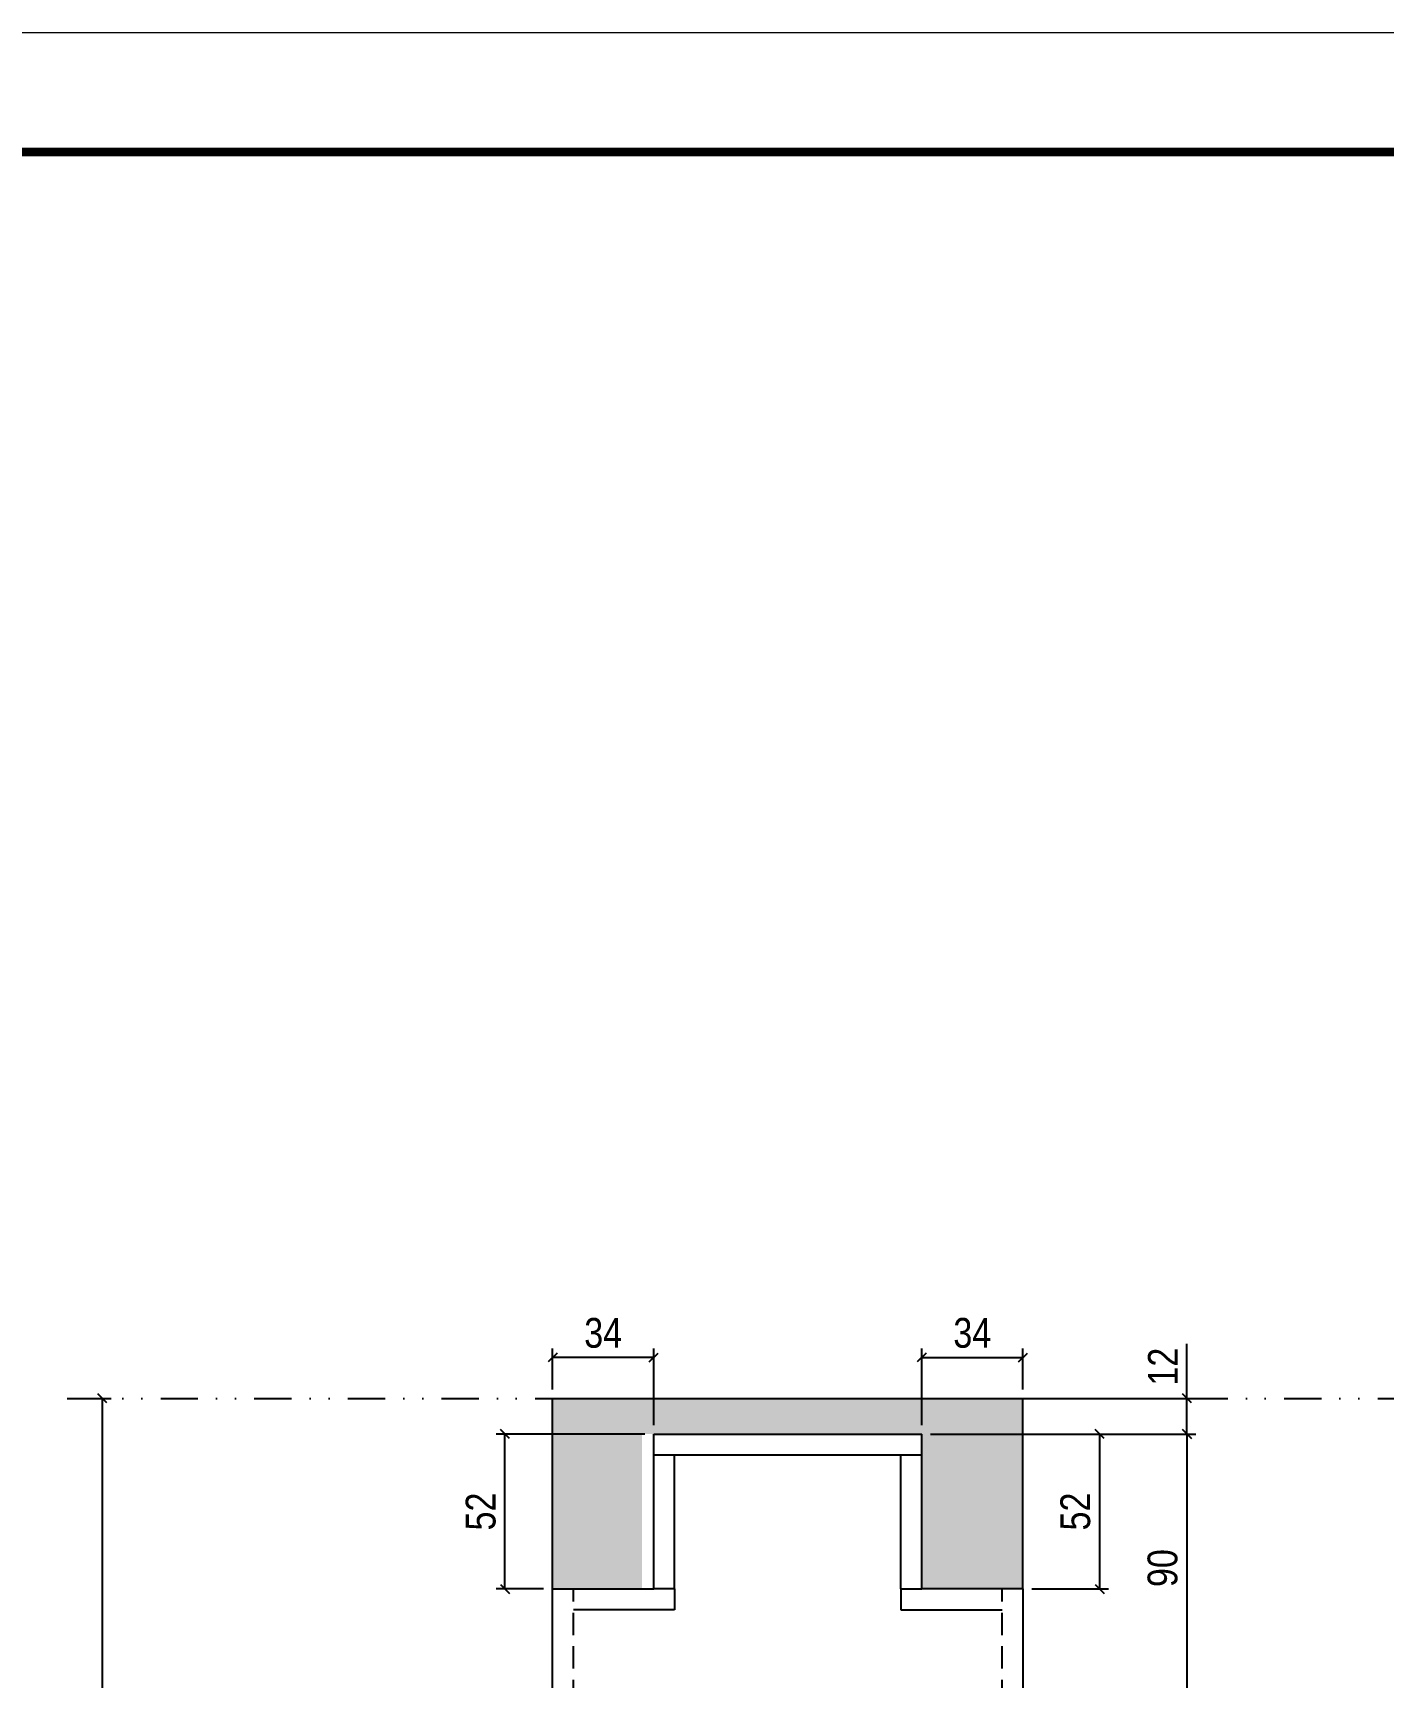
# Model space of a CAD drawing. Extents: x 808 to 7089, y -98 to 17032.
# Drawn here: x 5989 to 6443, y 10737 to 11290 of the extents above; entities that cross this region are included whole.
import ezdxf

# ---------------------------------------------------------------- set-up
doc = ezdxf.new("R2010")
doc.units = 0
for name, pattern in [('DASHED', [0.75, 0.5, -0.25]), ('DIVIDE2', [0.625, 0.25, -0.125, 0, -0.125, 0, -0.125]), ('HIDDEN', [0.375, 0.25, -0.125])]:
    doc.linetypes.add(name, pattern=pattern)
for name, color, linetype in [('COTA', 241, 'Continuous'), ('Nível', 160, 'Continuous'), ('Painéis', 200, 'Continuous'), ('SARR_2.2x7', 40, 'Continuous'), ('Sarrafo de Pressão', 42, 'HIDDEN')]:
    doc.layers.add(name, color=color, linetype=linetype)
doc.layers.add('Folhas', color=255, linetype='Continuous', lineweight=9)
doc.layers.add('SARRAFO DE PRESSAO', color=251, linetype='DASHED', lineweight=9)
doc.styles.add('COTA TECNICA', font='techl___.ttf', dxfattribs={"height": 10})
doc.styles.add('COTA TECNICA-50', font='techl___.ttf', dxfattribs={"height": 10})
doc.dimstyles.new('COTA PAINEL-50', dxfattribs={"dimtxt": 10, "dimasz": 3, "dimexe": 3, "dimexo": 3, "dimgap": 3, "dimtad": 1, "dimdec": 1, "dimzin": 12, "dimdsep": 46, "dimtxsty": 'COTA TECNICA-50', "dimblk1": 'OBLIQUE', "dimblk2": 'OBLIQUE', "dimsah": 1, "dimcen": 0.9, "dimclrd": 4, "dimclre": 4, "dimclrt": 240, "dimadec": 1, "dimazin": 3, "dimtfac": 1, "dimtdec": 1, "dimtmove": 0, "dimatfit": 3, "dimfxl": 1, "dimtolj": 1, "dimtzin": 12, "dimarcsym": 0})
doc.dimstyles.new('PAINEL', dxfattribs={"dimtxt": 10, "dimasz": 3, "dimexe": 3, "dimexo": 3, "dimgap": 3, "dimtad": 1, "dimdec": 1, "dimzin": 12, "dimdsep": 46, "dimtxsty": 'COTA TECNICA', "dimblk1": 'OBLIQUE', "dimblk2": 'OBLIQUE', "dimsah": 1, "dimcen": 0.9, "dimclrd": 4, "dimclre": 4, "dimclrt": 240, "dimadec": 1, "dimazin": 3, "dimtfac": 1, "dimtdec": 1, "dimtmove": 0, "dimatfit": 3, "dimfxl": 1, "dimtolj": 1, "dimtzin": 12, "dimarcsym": 0})

# ---------------------------------------------------------------- blocks, each defined once
blk = doc.blocks.new('9999999999')
at = {"layer": 'Folhas'}
blk.add_lwpolyline([(98138.98, 34190.21), (99623.98, 34190.21), (99623.98, 35240.21), (98138.98, 35240.21)], close=True, dxfattribs=at)
at = {"layer": 'Folhas', "color": 30, "const_width": 3}
blk.add_lwpolyline([(98213.98, 34230.21), (99583.98, 34230.21), (99583.98, 35200.21), (98213.98, 35200.21)], close=True, dxfattribs=at)
blk = doc.blocks.new('_Oblique')
at = {"color": 0, "linetype": 'ByBlock', "lineweight": -2}
blk.add_line((-0.5, -0.5), (0.5, 0.5), dxfattribs=at)
blk = doc.blocks.new('*D760')
at = {"layer": 'COTA', "color": 4, "lineweight": -2, "transparency": 16777216}
for p, q in [((6376.88, 10831.02), (6376.88, 10849.33)), ((6290.8, 10831.02), (6379.88, 10831.02)), ((6376.88, 10819.02), (6376.88, 10831.02)), ((6324.8, 10819.02), (6379.88, 10819.02))]:
    blk.add_line(p, q, dxfattribs=at)
at = {"layer": 'Defpoints', "color": 0, "transparency": 16777216}
for p in [(6287.8, 10831.02), (6376.88, 10831.02), (6321.8, 10819.02)]:
    blk.add_point(p, dxfattribs=at)
at = {"layer": 'COTA', "color": 4, "lineweight": -2, "transparency": 16777216, "xscale": 3, "yscale": 3, "zscale": 3}
for p, rotation in [((6376.88, 10831.02), 90), ((6376.88, 10819.02), 270)]:
    blk.add_blockref('_Oblique', p, dxfattribs=dict(at, rotation=rotation))
at = {"layer": 'COTA', "color": 240, "transparency": 16777216, "insert": (6368.82, 10841.67), "char_height": 10, "attachment_point": 5, "rotation": 90, "style": 'COTA TECNICA-50'}
blk.add_mtext('\\A1;12', dxfattribs=at)
blk = doc.blocks.new('*D761')
at = {"layer": 'COTA', "color": 4, "lineweight": -2, "transparency": 16777216}
for p, q in [((6324.8, 10819.02), (6379.88, 10819.02)), ((6376.88, 10819.02), (6376.88, 10729.02)), ((6324.8, 10729.02), (6379.88, 10729.02))]:
    blk.add_line(p, q, dxfattribs=at)
at = {"layer": 'Defpoints', "color": 0, "transparency": 16777216}
for p in [(6321.8, 10819.02), (6321.8, 10729.02), (6376.88, 10729.02)]:
    blk.add_point(p, dxfattribs=at)
at = {"layer": 'COTA', "color": 4, "lineweight": -2, "transparency": 16777216, "xscale": 3, "yscale": 3, "zscale": 3}
for p, rotation in [((6376.88, 10819.02), 90), ((6376.88, 10729.02), 270)]:
    blk.add_blockref('_Oblique', p, dxfattribs=dict(at, rotation=rotation))
at = {"layer": 'COTA', "color": 240, "transparency": 16777216, "insert": (6368.75, 10774.02), "char_height": 10, "attachment_point": 5, "rotation": 90, "style": 'COTA TECNICA-50'}
blk.add_mtext('\\A1;90', dxfattribs=at)
blk = doc.blocks.new('*D762')
at = {"layer": 'COTA', "color": 4, "lineweight": -2, "transparency": 16777216}
for p, q in [((6163.8, 10834.02), (6163.8, 10847.74)), ((6197.8, 10822.02), (6197.8, 10847.74)), ((6197.8, 10844.74), (6163.8, 10844.74))]:
    blk.add_line(p, q, dxfattribs=at)
at = {"layer": 'Defpoints', "color": 0, "transparency": 16777216}
for p in [(6163.8, 10844.74), (6163.8, 10831.02), (6197.8, 10819.02)]:
    blk.add_point(p, dxfattribs=at)
at = {"layer": 'COTA', "color": 4, "lineweight": -2, "transparency": 16777216, "xscale": 3, "yscale": 3, "zscale": 3, "rotation": 180}
blk.add_blockref('_Oblique', (6163.8, 10844.74), dxfattribs=at)
at = {"layer": 'COTA', "color": 4, "lineweight": -2, "transparency": 16777216, "xscale": 3, "yscale": 3, "zscale": 3}
blk.add_blockref('_Oblique', (6197.8, 10844.74), dxfattribs=at)
at = {"layer": 'COTA', "color": 240, "transparency": 16777216, "insert": (6180.8, 10852.96), "char_height": 10, "attachment_point": 5, "style": 'COTA TECNICA'}
blk.add_mtext('\\A1;34', dxfattribs=at)
blk = doc.blocks.new('*D787')
at = {"layer": 'COTA', "color": 4, "lineweight": -2, "transparency": 16777216}
for p, q in [((6194.8, 10819.02), (6144.81, 10819.02)), ((6147.81, 10767.02), (6147.81, 10819.02)), ((6160.8, 10767.02), (6144.81, 10767.02))]:
    blk.add_line(p, q, dxfattribs=at)
at = {"layer": 'Defpoints', "color": 0, "transparency": 16777216}
for p in [(6147.81, 10819.02), (6197.8, 10819.02), (6163.8, 10767.02)]:
    blk.add_point(p, dxfattribs=at)
at = {"layer": 'COTA', "color": 4, "lineweight": -2, "transparency": 16777216, "xscale": 3, "yscale": 3, "zscale": 3}
for p, rotation in [((6147.81, 10819.02), 90), ((6147.81, 10767.02), 270)]:
    blk.add_blockref('_Oblique', p, dxfattribs=dict(at, rotation=rotation))
at = {"layer": 'COTA', "color": 240, "transparency": 16777216, "insert": (6139.7, 10793.02), "char_height": 10, "attachment_point": 5, "rotation": 90, "style": 'COTA TECNICA'}
blk.add_mtext('\\A1;52', dxfattribs=at)
blk = doc.blocks.new('*D788')
at = {"layer": 'COTA', "color": 4, "lineweight": -2, "transparency": 16777216}
for p, q in [((6290.8, 10819.02), (6350.56, 10819.02)), ((6347.56, 10819.02), (6347.56, 10767.02)), ((6324.8, 10767.02), (6350.56, 10767.02))]:
    blk.add_line(p, q, dxfattribs=at)
at = {"layer": 'Defpoints', "color": 0, "transparency": 16777216}
for p in [(6287.8, 10819.02), (6321.8, 10767.02), (6347.56, 10767.02)]:
    blk.add_point(p, dxfattribs=at)
at = {"layer": 'COTA', "color": 4, "lineweight": -2, "transparency": 16777216, "xscale": 3, "yscale": 3, "zscale": 3}
for p, rotation in [((6347.56, 10819.02), 90), ((6347.56, 10767.02), 270)]:
    blk.add_blockref('_Oblique', p, dxfattribs=dict(at, rotation=rotation))
at = {"layer": 'COTA', "color": 240, "transparency": 16777216, "insert": (6339.45, 10793.02), "char_height": 10, "attachment_point": 5, "rotation": 90, "style": 'COTA TECNICA'}
blk.add_mtext('\\A1;52', dxfattribs=at)
blk = doc.blocks.new('*D789')
at = {"layer": 'COTA', "color": 4, "lineweight": -2, "transparency": 16777216}
for p, q in [((6287.8, 10822.02), (6287.8, 10847.74)), ((6321.8, 10834.02), (6321.8, 10847.74)), ((6287.8, 10844.74), (6321.8, 10844.74))]:
    blk.add_line(p, q, dxfattribs=at)
at = {"layer": 'Defpoints', "color": 0, "transparency": 16777216}
for p in [(6321.8, 10844.74), (6321.8, 10831.02), (6287.8, 10819.02)]:
    blk.add_point(p, dxfattribs=at)
at = {"layer": 'COTA', "color": 4, "lineweight": -2, "transparency": 16777216, "xscale": 3, "yscale": 3, "zscale": 3, "rotation": 180}
blk.add_blockref('_Oblique', (6287.8, 10844.74), dxfattribs=at)
at = {"layer": 'COTA', "color": 4, "lineweight": -2, "transparency": 16777216, "xscale": 3, "yscale": 3, "zscale": 3}
blk.add_blockref('_Oblique', (6321.8, 10844.74), dxfattribs=at)
at = {"layer": 'COTA', "color": 240, "transparency": 16777216, "insert": (6304.8, 10852.96), "char_height": 10, "attachment_point": 5, "style": 'COTA TECNICA'}
blk.add_mtext('\\A1;34', dxfattribs=at)
blk = doc.blocks.new('*D764')
at = {"layer": 'COTA', "color": 4, "lineweight": -2, "transparency": 16777216}
for p, q in [((6003.71, 10831.02), (6015.57, 10831.02)), ((6012.57, 10545.02), (6012.57, 10831.02)), ((6003.71, 10545.02), (6015.57, 10545.02))]:
    blk.add_line(p, q, dxfattribs=at)
at = {"layer": 'Defpoints', "color": 0, "transparency": 16777216}
for p in [(6000.71, 10831.02), (6012.57, 10831.02), (6000.71, 10545.02)]:
    blk.add_point(p, dxfattribs=at)
at = {"layer": 'COTA', "color": 4, "lineweight": -2, "transparency": 16777216, "xscale": 3, "yscale": 3, "zscale": 3}
for p, rotation in [((6012.57, 10831.02), 90), ((6012.57, 10545.02), 270)]:
    blk.add_blockref('_Oblique', p, dxfattribs=dict(at, rotation=rotation))
at = {"layer": 'COTA', "color": 240, "transparency": 16777216, "insert": (6004.44, 10688.02), "char_height": 10, "attachment_point": 5, "rotation": 90, "style": 'COTA TECNICA-50'}
blk.add_mtext('\\A1;286', dxfattribs=at)

msp = doc.modelspace()

# ---------------------------------------------------------------- hatches: boundary and pattern name
at = {"layer": 'COTA', "linetype": 'ByBlock'}
h = msp.add_hatch(dxfattribs=at)
h.set_pattern_fill('AR-CONC', color=256, scale=0.03)
h.set_pattern_definition([(50, (-2306.288, 6719.023), (5.46554, -0.4781726), [0.5715, -6.2865]), (355, (-2306.288, 6719.023), (-1.0573026, 5.7317054), [0.4572, -5.0292175]), (100.451445, (-2305.8323, 6718.983), (4.4082374, 5.2535326), [0.4857003, -5.3427073]), (46.1842, (-2306.288, 6720.547), (8.132371, -1.26127), [0.85725, -9.42975]), (96.63556, (-2305.61, 6720.442), (7.122124, 7.422784), [0.728551, -8.014068]), (351.18415, (-2306.288, 6720.547), (7.122124, 7.422784), [0.685799, -7.543792]), (21, (-2305.526, 6720.166), (4.5484317, -3.067956), [0.5715, -6.2865]), (326, (-2305.526, 6720.166), (1.854061, 5.525639), [0.4572, -5.0292]), (71.451445, (-2305.147, 6719.9104), (6.4024926, 2.457683), [0.4857003, -5.342698]), (37.5, (-2306.2878, 6719.023), (0.0926581, 2.53665117), [0, -4.96824, 0, -5.1054, 0, -5.04825]), (7.5, (-2306.2878, 6719.023), (2.0045899, 3.00541724), [0, -2.91084, 0, -4.85394, 0, -1.92405]), (327.5, (-2307.987, 6719.023), (4.06771786, -0.1718623), [0, -1.905, 0, -5.9436, 0, -7.8867]), (317.5, (-2308.749, 6719.023), (4.4438754, 0.7627947), [0, -2.4765, 0, -3.94716, 0, -5.6007])])
h.paths.add_polyline_path([(6193.8, 10819.02), (6287.8, 10819.02), (6287.8, 10767.02), (6321.8, 10767.02), (6321.8, 10831.02), (6163.8, 10831.02), (6163.8, 10767.02), (6193.8, 10767.02)])

# ---------------------------------------------------------------- linework, layer by layer
for p, q in [((6163.8, 10831.02), (6163.8, 10831.02)), ((6163.8, 10767.02), (6163.8, 10831.02)), ((6163.8, 10831.02), (6321.8, 10831.02)), ((6321.8, 10767.02), (6321.8, 10831.02))]:
    msp.add_line(p, q, dxfattribs=at)
at = {"layer": 'Nível', "color": 4, "linetype": 'DIVIDE2', "ltscale": 50}
msp.add_line((6000.71, 10831.02), (7021.67, 10831.02), dxfattribs=at)
at = {"layer": 'Painéis'}
for p, q in [((6197.8, 10767.02), (6197.8, 10819.02)), ((6197.8, 10819.02), (6287.8, 10819.02)), ((6287.8, 10767.02), (6287.8, 10819.02)), ((6163.8, 10729.02), (6163.8, 10767.02)), ((6163.8, 10767.02), (6197.8, 10767.02)), ((6321.8, 10767.02), (6287.8, 10767.02)), ((6321.8, 10767.02), (6321.8, 10729.02))]:
    msp.add_line(p, q, dxfattribs=at)
at = {"layer": 'SARR_2.2x7'}
for p, q in [((6197.8, 10812.02), (6287.8, 10812.02)), ((6204.8, 10767.02), (6204.8, 10812.02)), ((6280.8, 10767.02), (6280.8, 10812.02)), ((6204.8, 10767.02), (6197.8, 10767.02)), ((6204.8, 10767.02), (6204.8, 10760.02)), ((6280.8, 10767.02), (6287.8, 10767.02)), ((6280.8, 10767.02), (6280.8, 10760.02)), ((6204.8, 10760.02), (6170.8, 10760.02)), ((6280.8, 10760.02), (6314.8, 10760.02))]:
    msp.add_line(p, q, dxfattribs=at)
at = {"layer": 'Sarrafo de Pressão', "ltscale": 30}
for p, q in [((6170.8, 10729.02), (6170.8, 10767.02)), ((6314.8, 10729.02), (6314.8, 10767.02))]:
    msp.add_line(p, q, dxfattribs=at)

# ---------------------------------------------------------------- block references
at = {"layer": 'SARRAFO DE PRESSAO', "color": 6, "linetype": 'ByBlock'}
msp.add_blockref('9999999999', (-92562.31, -23950.6), dxfattribs=at)

# ---------------------------------------------------------------- dimensions: what is measured, and where the dimension line sits
at = {"layer": 'COTA'}
for base, p1, p2, picture, middle in [((6163.8, 10844.74), (6197.8, 10819.02), (6163.8, 10831.02), '*D762', (6180.8, 10852.96)), ((6321.8, 10844.74), (6287.8, 10819.02), (6321.8, 10831.02), '*D789', (6304.8, 10852.96))]:
    dim = msp.add_linear_dim(base=base, p1=p1, p2=p2, dimstyle='PAINEL', dxfattribs=at)
    dim.commit()
    dim.dimension.update_dxf_attribs({"geometry": picture, "text_midpoint": middle})
for base, p1, p2, dimstyle, picture, middle in [((6376.88, 10831.02), (6321.8, 10819.02), (6287.8, 10831.02), 'COTA PAINEL-50', '*D760', (6368.82, 10841.67)), ((6012.57, 10831.02), (6000.71, 10545.02), (6000.71, 10831.02), 'COTA PAINEL-50', '*D764', (6004.44, 10688.02)), ((6147.81, 10819.02), (6163.8, 10767.02), (6197.8, 10819.02), 'PAINEL', '*D787', (6139.7, 10793.02)), ((6347.56, 10767.02), (6287.8, 10819.02), (6321.8, 10767.02), 'PAINEL', '*D788', (6339.45, 10793.02)), ((6376.88, 10729.02), (6321.8, 10819.02), (6321.8, 10729.02), 'COTA PAINEL-50', '*D761', (6368.75, 10774.02))]:
    dim = msp.add_linear_dim(base=base, p1=p1, p2=p2, angle=90, dimstyle=dimstyle, dxfattribs=at)
    dim.commit()
    dim.dimension.update_dxf_attribs({"geometry": picture, "text_midpoint": middle})

doc.saveas('drawing.dxf')
